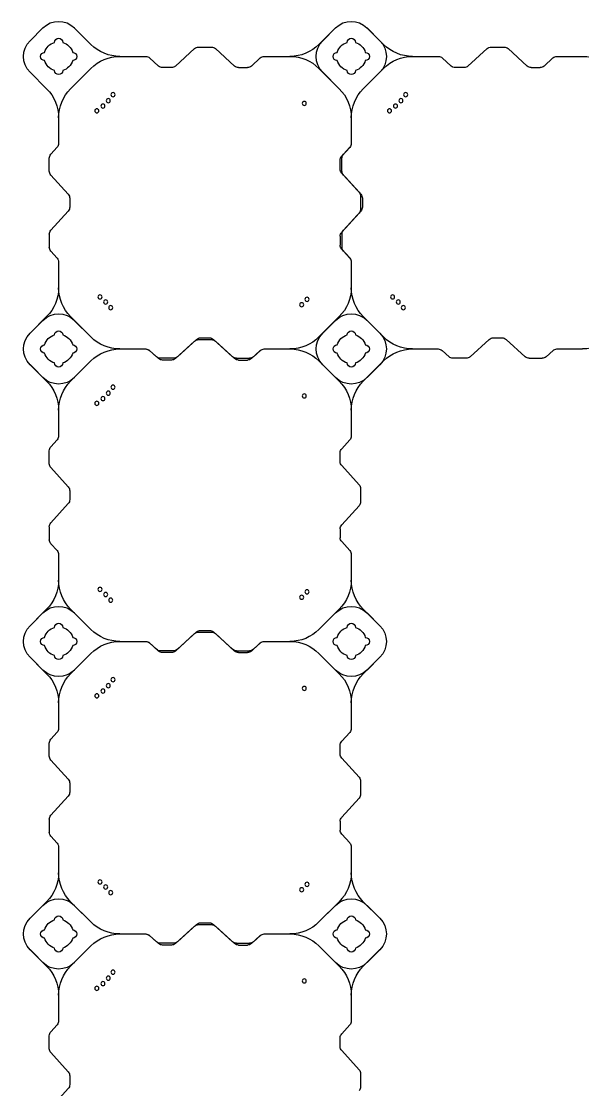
# Model space of a CAD drawing. Header units: millimetres. Extents: x -1612139 to -1260738, y 1141106 to 1536160.
# Drawn here: x -1294277 to -1293318, y 1196665 to 1198491 of the extents above; entities that cross this region are included whole.
import ezdxf

# ---------------------------------------------------------------- set-up
doc = ezdxf.new("R2010")
doc.units = ezdxf.units.MM
doc.header["$LTSCALE"] = 10
doc.layers.get('0').update_dxf_attribs({"linetype": 'CONTINUOUS'})
doc.layers.add('W-FLOAT_BOWL浮筒', color=253, linetype='CONTINUOUS')

# ---------------------------------------------------------------- blocks, each defined once
blk = doc.blocks.new('橙色')
at = {"layer": 'W-FLOAT_BOWL浮筒', "color": 30}
for p, q in [((19986.6, -10202.9), (20016.4, -10235.6)), ((20019, -10257.6), (20019, -10242.4)), ((20516, -10261.1), (20516, -10238.9)), ((19986.6, -10297.1), (20016.4, -10264.4)), ((20483.6, -10300.6), (20513.4, -10267.9)), ((19984, -10303.9), (19984, -10326.1)), ((20481, -10307.4), (20481, -10322.6)), ((19986.6, -10332.9), (19997.4, -10344.7)), ((20483.6, -10329.4), (20497.4, -10344.5)), ((20000, -10395.3), (20000, -10351.5)), ((20500, -10395.3), (20500, -10351.3)), ((19951.2, -10473.2), (19979.5, -10444.8)), ((20055.2, -10479.5), (20020.5, -10444.8)), ((20444.8, -10479.5), (20479.5, -10444.8)), ((20548.8, -10473.2), (20520.5, -10444.8)), ((19951.2, -10473.1), (19973.1, -10451.2)), ((20026.8, -10451.2), (20055.2, -10479.5)), ((20473.2, -10451.2), (20444.8, -10479.5)), ((20526.9, -10451.2), (20548.8, -10473.1)), ((20192.6, -10481), (20177.4, -10481)), ((20307.4, -10481), (20322.6, -10481)), ((20167.1, -10486.6), (20155.3, -10497.4)), ((20170.6, -10483.6), (20155.5, -10497.4)), ((20196.1, -10484), (20173.9, -10484)), ((20199.4, -10483.6), (20232.1, -10513.4)), ((20202.9, -10486.6), (20235.6, -10516.4)), ((20297.1, -10486.6), (20264.4, -10516.4)), ((20300.6, -10483.6), (20267.9, -10513.4)), ((20303.9, -10484), (20326.1, -10484)), ((20329.4, -10483.6), (20344.5, -10497.4)), ((20332.9, -10486.6), (20344.7, -10497.4)), ((20104.6, -10500), (20148.7, -10500)), ((20104.6, -10500), (20148.5, -10500)), ((20238.9, -10516), (20261.1, -10516)), ((20351.3, -10500), (20395.3, -10500)), ((20351.5, -10500), (20395.3, -10500)), ((19951.2, -10526.8), (19979.5, -10555.2)), ((19973.1, -10548.8), (19951.2, -10526.9)), ((20020.5, -10555.2), (20055.2, -10520.5)), ((20026.8, -10548.8), (20055.2, -10520.5)), ((20242.4, -10519), (20257.6, -10519)), ((20473.2, -10548.8), (20444.8, -10520.5)), ((20479.5, -10555.2), (20444.8, -10520.5)), ((20548.8, -10526.8), (20520.5, -10555.2)), ((20548.8, -10526.9), (20526.9, -10548.8)), ((20000, -10648.5), (20000, -10604.6)), ((20500, -10648.7), (20500, -10604.6)), ((19986.6, -10667.1), (19997.4, -10655.3)), ((20483.6, -10670.6), (20497.4, -10655.5)), ((19984, -10696.1), (19984, -10673.9)), ((20481, -10692.6), (20481, -10677.4)), ((20483.6, -10699.4), (20513.4, -10732.1)), ((19986.6, -10702.9), (20016.4, -10735.6)), ((20019, -10757.6), (20019, -10742.4)), ((20516, -10761.1), (20516, -10738.9)), ((19986.6, -10797.1), (20016.4, -10764.4)), ((20483.6, -10800.6), (20513.4, -10767.9)), ((19984, -10803.9), (19984, -10826.1)), ((20481, -10807.4), (20481, -10822.6)), ((19986.6, -10832.9), (19997.4, -10844.7)), ((20483.6, -10829.4), (20497.4, -10844.5)), ((20000, -10895.3), (20000, -10851.5)), ((20500, -10895.3), (20500, -10851.3)), ((19951.2, -10973.2), (19979.5, -10944.8)), ((19951.2, -10973.1), (19973.1, -10951.2)), ((20055.2, -10979.5), (20020.5, -10944.8)), ((20026.8, -10951.2), (20055.2, -10979.5)), ((20444.8, -10979.5), (20479.5, -10944.8)), ((20473.2, -10951.2), (20444.8, -10979.5)), ((20548.8, -10973.2), (20520.5, -10944.8)), ((20526.9, -10951.2), (20548.8, -10973.1)), ((20167.1, -10986.6), (20155.3, -10997.4)), ((20170.6, -10983.6), (20155.5, -10997.4)), ((20196.1, -10984), (20173.9, -10984)), ((20192.6, -10981), (20177.4, -10981)), ((20199.4, -10983.6), (20232.1, -11013.4)), ((20202.9, -10986.6), (20235.6, -11016.4)), ((20297.1, -10986.6), (20264.4, -11016.4)), ((20300.6, -10983.6), (20267.9, -11013.4)), ((20303.9, -10984), (20326.1, -10984)), ((20307.4, -10981), (20322.6, -10981)), ((20329.4, -10983.6), (20344.5, -10997.4)), ((20332.9, -10986.6), (20344.7, -10997.4)), ((20104.6, -11000), (20148.7, -11000)), ((20104.6, -11000), (20148.5, -11000)), ((20351.3, -11000), (20395.3, -11000)), ((20351.5, -11000), (20395.3, -11000)), ((19951.2, -11026.8), (19979.5, -11055.2)), ((19973.1, -11048.8), (19951.2, -11026.9)), ((20020.5, -11055.2), (20055.2, -11020.5)), ((20026.8, -11048.8), (20055.2, -11020.5)), ((20238.9, -11016), (20261.1, -11016)), ((20242.4, -11019), (20257.6, -11019)), ((20473.2, -11048.8), (20444.8, -11020.5)), ((20479.5, -11055.2), (20444.8, -11020.5)), ((20548.8, -11026.8), (20520.5, -11055.2)), ((20548.8, -11026.9), (20526.9, -11048.8)), ((20000, -11148.5), (20000, -11104.6)), ((20500, -11148.7), (20500, -11104.6)), ((19986.6, -11167.1), (19997.4, -11155.3)), ((20483.6, -11170.6), (20497.4, -11155.5)), ((19984, -11196.1), (19984, -11173.9)), ((20481, -11192.6), (20481, -11177.4)), ((19986.6, -11202.9), (20016.4, -11235.6)), ((20483.6, -11199.4), (20513.4, -11232.1)), ((20019, -11257.6), (20019, -11242.4)), ((20516, -11261.1), (20516, -11238.9)), ((19986.6, -11297.1), (20016.4, -11264.4)), ((20483.6, -11300.6), (20513.4, -11267.9)), ((19984, -11303.9), (19984, -11326.1)), ((20481, -11307.4), (20481, -11322.6)), ((19986.6, -11332.9), (19997.4, -11344.7)), ((20483.6, -11329.4), (20497.4, -11344.5)), ((20000, -11395.3), (20000, -11351.5)), ((20500, -11395.3), (20500, -11351.3)), ((19951.2, -11473.2), (19979.5, -11444.8)), ((20055.2, -11479.5), (20020.5, -11444.8)), ((20444.8, -11479.5), (20479.5, -11444.8)), ((20548.8, -11473.2), (20520.5, -11444.8)), ((19951.2, -11473.1), (19973.1, -11451.2)), ((20026.8, -11451.2), (20055.2, -11479.5)), ((20473.2, -11451.2), (20444.8, -11479.5)), ((20451.2, -11473.1), (20473.1, -11451.2)), ((20526.8, -11451.2), (20555.2, -11479.5)), ((20526.9, -11451.2), (20548.8, -11473.1)), ((20170.6, -11483.6), (20155.5, -11497.4)), ((20196.1, -11484), (20173.9, -11484)), ((20192.6, -11481), (20177.4, -11481)), ((20199.4, -11483.6), (20232.1, -11513.4)), ((20300.6, -11483.6), (20267.9, -11513.4)), ((20303.9, -11484), (20326.1, -11484)), ((20307.4, -11481), (20322.6, -11481)), ((20329.4, -11483.6), (20344.5, -11497.4)), ((20696.1, -11484), (20673.9, -11484)), ((20803.9, -11484), (20826.1, -11484)), ((20104.6, -11500), (20148.7, -11500)), ((20104.6, -11500), (20148.5, -11500)), ((20167.1, -11486.6), (20155.3, -11497.4)), ((20202.9, -11486.6), (20235.6, -11516.4)), ((20297.1, -11486.6), (20264.4, -11516.4)), ((20332.9, -11486.6), (20344.7, -11497.4)), ((20351.3, -11500), (20395.3, -11500)), ((20351.5, -11500), (20395.3, -11500)), ((20604.6, -11500), (20648.5, -11500)), ((20667.1, -11486.6), (20655.3, -11497.4)), ((20702.9, -11486.6), (20735.6, -11516.4)), ((20797.1, -11486.6), (20764.4, -11516.4)), ((20832.9, -11486.6), (20844.7, -11497.4)), ((20851.5, -11500), (20895.3, -11500)), ((20020.5, -11555.2), (20055.2, -11520.5)), ((20026.8, -11548.8), (20055.2, -11520.5)), ((20238.9, -11516), (20261.1, -11516)), ((20242.4, -11519), (20257.6, -11519)), ((20473.2, -11548.8), (20444.8, -11520.5)), ((20479.5, -11555.2), (20444.8, -11520.5)), ((20520.5, -11555.2), (20555.2, -11520.5)), ((20742.4, -11519), (20757.6, -11519)), ((19951.2, -11526.8), (19979.5, -11555.2)), ((19973.1, -11548.8), (19951.2, -11526.9)), ((20451.2, -11526.8), (20479.5, -11555.2)), ((20548.8, -11526.8), (20520.5, -11555.2)), ((20548.8, -11526.9), (20526.9, -11548.8)), ((20000, -11648.5), (20000, -11604.6)), ((20500, -11648.7), (20500, -11604.6)), ((20500, -11648.5), (20500, -11604.6)), ((19986.6, -11667.1), (19997.4, -11655.3)), ((20483.6, -11670.6), (20497.4, -11655.5)), ((20486.6, -11667.1), (20497.4, -11655.3)), ((19984, -11696.1), (19984, -11673.9)), ((20481, -11692.6), (20481, -11677.4)), ((20484, -11696.1), (20484, -11673.9)), ((19986.6, -11702.9), (20016.4, -11735.6)), ((20483.6, -11699.4), (20513.4, -11732.1)), ((20486.6, -11702.9), (20516.4, -11735.6)), ((20516, -11761.1), (20516, -11738.9)), ((20019, -11757.6), (20019, -11742.4)), ((20519, -11757.6), (20519, -11742.4)), ((19986.6, -11797.1), (20016.4, -11764.4)), ((20483.6, -11800.6), (20513.4, -11767.9)), ((20486.6, -11797.1), (20516.4, -11764.4)), ((19984, -11803.9), (19984, -11826.1)), ((20481, -11807.4), (20481, -11822.6)), ((20484, -11803.9), (20484, -11826.1)), ((19986.6, -11832.9), (19997.4, -11844.7)), ((20483.6, -11829.4), (20497.4, -11844.5)), ((20486.6, -11832.9), (20497.4, -11844.7)), ((20000, -11895.3), (20000, -11851.5)), ((20500, -11895.3), (20500, -11851.3)), ((20500, -11895.3), (20500, -11851.5)), ((19951.2, -11973.2), (19979.5, -11944.8)), ((20055.2, -11979.5), (20020.5, -11944.8)), ((20444.8, -11979.5), (20479.5, -11944.8)), ((20451.2, -11973.2), (20479.5, -11944.8)), ((20548.8, -11973.2), (20520.5, -11944.8)), ((20555.2, -11979.5), (20520.5, -11944.8)), ((20170.6, -11983.6), (20155.5, -11997.4)), ((20192.6, -11981), (20177.4, -11981)), ((20199.4, -11983.6), (20232.1, -12013.4)), ((20300.6, -11983.6), (20267.9, -12013.4)), ((20307.4, -11981), (20322.6, -11981)), ((20329.4, -11983.6), (20344.5, -11997.4)), ((20670.6, -11983.6), (20655.5, -11997.4)), ((20692.6, -11981), (20677.4, -11981)), ((20699.4, -11983.6), (20732.1, -12013.4)), ((20800.6, -11983.6), (20767.9, -12013.4)), ((20807.4, -11981), (20822.6, -11981)), ((20829.4, -11983.6), (20844.5, -11997.4)), ((20104.6, -12000), (20148.7, -12000)), ((20351.3, -12000), (20395.3, -12000)), ((20604.6, -12000), (20648.7, -12000)), ((20851.3, -12000), (20895.3, -12000)), ((19973.1, -12048.8), (19951.2, -12026.9)), ((20026.8, -12048.8), (20055.2, -12020.5)), ((20238.9, -12016), (20261.1, -12016)), ((20473.2, -12048.8), (20444.8, -12020.5)), ((20473.1, -12048.8), (20451.2, -12026.9)), ((20526.8, -12048.8), (20555.2, -12020.5)), ((20548.8, -12026.9), (20526.9, -12048.8)), ((20738.9, -12016), (20761.1, -12016))]:
    blk.add_line(p, q, dxfattribs=at)
for centre in [(20065.3, -10407.1), (20075.6, -10415.2), (20084.8, -10424.4), (20419.7, -10419.7), (20092.9, -10434.7), (20089, -10570.6), (20415.2, -10575.6), (20070.6, -10589), (20080.3, -10580.3), (20424.4, -10584.8), (20065.3, -10907.1), (20075.6, -10915.2), (20419.7, -10919.7), (20084.8, -10924.4), (20092.9, -10934.7), (20080.3, -11080.3), (20089, -11070.6), (20415.2, -11075.6), (20424.4, -11084.8), (20070.6, -11089), (20065.3, -11407.1), (20075.6, -11415.2), (20084.8, -11424.4), (20092.9, -11434.7), (20419.7, -11419.7), (20080.3, -11580.3), (20089, -11570.6), (20415.2, -11575.6), (20580.3, -11580.3), (20589, -11570.6), (20070.6, -11589), (20424.4, -11584.8), (20570.6, -11589), (20065.3, -11907.1), (20565.3, -11907.1), (20075.6, -11915.2), (20084.8, -11924.4), (20419.7, -11919.7), (20575.6, -11915.2), (20584.8, -11924.4), (20092.9, -11934.7), (20592.9, -11934.7)]:
    blk.add_circle(centre, 3.5, dxfattribs=at)
for centre, radius, start, end in [((20009, -10242.4), 10, 0, 42.2737), ((20506, -10238.9), 10, 0, 42.2737), ((20009, -10257.6), 10, 317.7263, 0), ((20506, -10261.1), 10, 317.7263, 0), ((19994, -10303.9), 10, 137.7263, 180), ((20491, -10307.4), 10, 137.7263, 180), ((19994, -10326.1), 10, 180, 222.2737), ((20491, -10322.6), 10, 180, 222.2737), ((19990, -10351.5), 10, 0, 42.2737), ((20490, -10351.3), 10, 0, 42.2737), ((19930, -10395.3), 70, 315, 0), ((20070, -10395.3), 70, 180, 225), ((20430, -10395.3), 70, 315, 0), ((20570, -10395.3), 70, 180, 225), ((20000, -10478), 38, 45, 135), ((20500, -10478), 38, 45, 135), ((19978, -10500), 38, 135, 225), ((19978, -10500), 38, 135, 225), ((20000, -10500), 25, 106.2602, 163.7398), ((20000, -10500), 25, 106.2602, 163.7398), ((20000, -10476), 7, 0, 180), ((20000, -10476), 7, 0, 180), ((20000, -10500), 25, 16.2602, 73.7398), ((20000, -10500), 25, 16.2602, 73.7398), ((20104.7, -10430), 70, 225, 270), ((20104.7, -10430), 70, 225, 270), ((20177.4, -10491), 10, 90, 132.2737), ((20192.6, -10491), 10, 47.7263, 90), ((20307.4, -10491), 10, 90, 132.2737), ((20322.6, -10491), 10, 47.7263, 90), ((20395.3, -10430), 70, 270, 315), ((20395.3, -10430), 70, 270, 315), ((20500, -10500), 25, 106.2602, 163.7398), ((20500, -10500), 25, 106.2602, 163.7398), ((20500, -10476), 7, 0, 180), ((20500, -10476), 7, 0, 180), ((20500, -10500), 25, 16.2602, 73.7398), ((20500, -10500), 25, 16.2602, 73.7398), ((20522, -10500), 38, 315, 45), ((20522, -10500), 38, 315, 45), ((19976, -10500), 7, 90, 270), ((19976, -10500), 7, 90, 270), ((20024, -10500), 7, 270, 90), ((20024, -10500), 7, 270, 90), ((20148.5, -10490), 10, 270, 312.2737), ((20148.7, -10490), 10, 270, 312.2737), ((20173.9, -10494), 10, 90, 132.2737), ((20196.1, -10494), 10, 47.7263, 90), ((20303.9, -10494), 10, 90, 132.2737), ((20326.1, -10494), 10, 47.7263, 90), ((20351.3, -10490), 10, 227.7263, 270), ((20351.5, -10490), 10, 227.7263, 270), ((20476, -10500), 7, 90, 270), ((20476, -10500), 7, 90, 270), ((20524, -10500), 7, 270, 90), ((20524, -10500), 7, 270, 90), ((20000, -10500), 25, 196.2602, 253.7398), ((20000, -10500), 25, 196.2602, 253.7398), ((20000, -10500), 25, 286.2602, 343.7398), ((20000, -10500), 25, 286.2602, 343.7398), ((20104.7, -10570), 70, 90, 135), ((20104.7, -10570), 70, 90, 135), ((20238.9, -10506), 10, 227.7263, 270), ((20242.4, -10509), 10, 227.7263, 270), ((20257.6, -10509), 10, 270, 312.2737), ((20261.1, -10506), 10, 270, 312.2737), ((20395.3, -10570), 70, 45, 90), ((20395.3, -10570), 70, 45, 90), ((20500, -10500), 25, 196.2602, 253.7398), ((20500, -10500), 25, 196.2602, 253.7398), ((20500, -10500), 25, 286.2602, 343.7398), ((20500, -10500), 25, 286.2602, 343.7398), ((20000, -10524), 7, 180, 0), ((20000, -10524), 7, 180, 0), ((20500, -10524), 7, 180, 0), ((20500, -10524), 7, 180, 0), ((20000, -10522), 38, 225, 315), ((20500, -10522), 38, 225, 315), ((19930, -10604.7), 70, 0, 45), ((20070, -10604.7), 70, 135, 180), ((20430, -10604.7), 70, 0, 45), ((20570, -10604.7), 70, 135, 180), ((19990, -10648.5), 10, 317.7263, 0), ((20490, -10648.7), 10, 317.7263, 0), ((19994, -10673.9), 10, 137.7263, 180), ((20491, -10677.4), 10, 137.7263, 180), ((19994, -10696.1), 10, 180, 222.2737), ((20491, -10692.6), 10, 180, 222.2737), ((20009, -10742.4), 10, 0, 42.2737), ((20506, -10738.9), 10, 0, 42.2737), ((20009, -10757.6), 10, 317.7263, 0), ((20506, -10761.1), 10, 317.7263, 0), ((19994, -10803.9), 10, 137.7263, 180), ((20491, -10807.4), 10, 137.7263, 180), ((19994, -10826.1), 10, 180, 222.2737), ((20491, -10822.6), 10, 180, 222.2737), ((19990, -10851.5), 10, 0, 42.2737), ((20490, -10851.3), 10, 0, 42.2737), ((19930, -10895.3), 70, 315, 0), ((20070, -10895.3), 70, 180, 225), ((20430, -10895.3), 70, 315, 0), ((20570, -10895.3), 70, 180, 225), ((20000, -10978), 38, 45, 135), ((20500, -10978), 38, 45, 135), ((19978, -11000), 38, 135, 225), ((19978, -11000), 38, 135, 225), ((20000, -10976), 7, 0, 180), ((20000, -10976), 7, 0, 180), ((20500, -10976), 7, 0, 180), ((20500, -10976), 7, 0, 180), ((20522, -11000), 38, 315, 45), ((20522, -11000), 38, 315, 45), ((20000, -11000), 25, 106.2602, 163.7398), ((20000, -11000), 25, 106.2602, 163.7398), ((20000, -11000), 25, 16.2602, 73.7398), ((20000, -11000), 25, 16.2602, 73.7398), ((20104.7, -10930), 70, 225, 270), ((20104.7, -10930), 70, 225, 270), ((20173.9, -10994), 10, 90, 132.2737), ((20177.4, -10991), 10, 90, 132.2737), ((20192.6, -10991), 10, 47.7263, 90), ((20196.1, -10994), 10, 47.7263, 90), ((20303.9, -10994), 10, 90, 132.2737), ((20307.4, -10991), 10, 90, 132.2737), ((20322.6, -10991), 10, 47.7263, 90), ((20326.1, -10994), 10, 47.7263, 90), ((20395.3, -10930), 70, 270, 315), ((20395.3, -10930), 70, 270, 315), ((20500, -11000), 25, 106.2602, 163.7398), ((20500, -11000), 25, 106.2602, 163.7398), ((20500, -11000), 25, 16.2602, 73.7398), ((20500, -11000), 25, 16.2602, 73.7398), ((19976, -11000), 7, 90, 270), ((19976, -11000), 7, 90, 270), ((20000, -11000), 25, 196.2602, 253.7398), ((20000, -11000), 25, 196.2602, 253.7398), ((20000, -11000), 25, 286.2602, 343.7398), ((20000, -11000), 25, 286.2602, 343.7398), ((20024, -11000), 7, 270, 90), ((20024, -11000), 7, 270, 90), ((20104.7, -11070), 70, 90, 135), ((20104.7, -11070), 70, 90, 135), ((20148.5, -10990), 10, 270, 312.2737), ((20148.7, -10990), 10, 270, 312.2737), ((20351.3, -10990), 10, 227.7263, 270), ((20351.5, -10990), 10, 227.7263, 270), ((20395.3, -11070), 70, 45, 90), ((20395.3, -11070), 70, 45, 90), ((20476, -11000), 7, 90, 270), ((20476, -11000), 7, 90, 270), ((20500, -11000), 25, 196.2602, 253.7398), ((20500, -11000), 25, 196.2602, 253.7398), ((20500, -11000), 25, 286.2602, 343.7398), ((20500, -11000), 25, 286.2602, 343.7398), ((20524, -11000), 7, 270, 90), ((20524, -11000), 7, 270, 90), ((20000, -11024), 7, 180, 0), ((20000, -11024), 7, 180, 0), ((20238.9, -11006), 10, 227.7263, 270), ((20242.4, -11009), 10, 227.7263, 270), ((20257.6, -11009), 10, 270, 312.2737), ((20261.1, -11006), 10, 270, 312.2737), ((20500, -11024), 7, 180, 0), ((20500, -11024), 7, 180, 0), ((20000, -11022), 38, 225, 315), ((19930, -11104.7), 70, 0, 45), ((20070, -11104.7), 70, 135, 180), ((20500, -11022), 38, 225, 315), ((20430, -11104.7), 70, 0, 45), ((20570, -11104.7), 70, 135, 180), ((19990, -11148.5), 10, 317.7263, 0), ((20490, -11148.7), 10, 317.7263, 0), ((19994, -11173.9), 10, 137.7263, 180), ((20491, -11177.4), 10, 137.7263, 180), ((20491, -11192.6), 10, 180, 222.2737), ((19994, -11196.1), 10, 180, 222.2737), ((20009, -11242.4), 10, 0, 42.2737), ((20506, -11238.9), 10, 0, 42.2737), ((20009, -11257.6), 10, 317.7263, 0), ((20506, -11261.1), 10, 317.7263, 0), ((19994, -11303.9), 10, 137.7263, 180), ((20491, -11307.4), 10, 137.7263, 180), ((19994, -11326.1), 10, 180, 222.2737), ((20491, -11322.6), 10, 180, 222.2737), ((19990, -11351.5), 10, 0, 42.2737), ((20490, -11351.3), 10, 0, 42.2737), ((19930, -11395.3), 70, 315, 0), ((20070, -11395.3), 70, 180, 225), ((20430, -11395.3), 70, 315, 0), ((20570, -11395.3), 70, 180, 225), ((20000, -11478), 38, 45, 135), ((20500, -11478), 38, 45, 135), ((20500, -11478), 38, 45, 135), ((19978, -11500), 38, 135, 225), ((19978, -11500), 38, 135, 225), ((20000, -11500), 25, 106.2602, 163.7398), ((20000, -11500), 25, 106.2602, 163.7398), ((20000, -11476), 7, 0, 180), ((20000, -11476), 7, 0, 180), ((20000, -11500), 25, 16.2602, 73.7398), ((20000, -11500), 25, 16.2602, 73.7398), ((20104.7, -11430), 70, 225, 270), ((20104.7, -11430), 70, 225, 270), ((20173.9, -11494), 10, 90, 132.2737), ((20177.4, -11491), 10, 90, 132.2737), ((20192.6, -11491), 10, 47.7263, 90), ((20196.1, -11494), 10, 47.7263, 90), ((20303.9, -11494), 10, 90, 132.2737), ((20307.4, -11491), 10, 90, 132.2737), ((20322.6, -11491), 10, 47.7263, 90), ((20326.1, -11494), 10, 47.7263, 90), ((20395.3, -11430), 70, 270, 315), ((20395.3, -11430), 70, 270, 315), ((20478, -11500), 38, 135, 225), ((20500, -11500), 25, 106.2602, 163.7398), ((20500, -11500), 25, 106.2602, 163.7398), ((20500, -11500), 25, 106.2602, 163.7398), ((20500, -11476), 7, 0, 180), ((20500, -11476), 7, 0, 180), ((20500, -11476), 7, 0, 180), ((20500, -11500), 25, 16.2602, 73.7398), ((20500, -11500), 25, 16.2602, 73.7398), ((20500, -11500), 25, 16.2602, 73.7398), ((20522, -11500), 38, 315, 45), ((20522, -11500), 38, 315, 45), ((20604.7, -11430), 70, 225, 270), ((20673.9, -11494), 10, 90, 132.2737), ((20696.1, -11494), 10, 47.7263, 90), ((20803.9, -11494), 10, 90, 132.2737), ((20826.1, -11494), 10, 47.7263, 90), ((19976, -11500), 7, 90, 270), ((19976, -11500), 7, 90, 270), ((20024, -11500), 7, 270, 90), ((20024, -11500), 7, 270, 90), ((20104.7, -11570), 70, 90, 135), ((20104.7, -11570), 70, 90, 135), ((20148.5, -11490), 10, 270, 312.2737), ((20148.7, -11490), 10, 270, 312.2737), ((20351.3, -11490), 10, 227.7263, 270), ((20351.5, -11490), 10, 227.7263, 270), ((20395.3, -11570), 70, 45, 90), ((20395.3, -11570), 70, 45, 90), ((20476, -11500), 7, 90, 270), ((20476, -11500), 7, 90, 270), ((20476, -11500), 7, 90, 270), ((20524, -11500), 7, 270, 90), ((20524, -11500), 7, 270, 90), ((20524, -11500), 7, 270, 90), ((20604.7, -11570), 70, 90, 135), ((20648.5, -11490), 10, 270, 312.2737), ((20851.5, -11490), 10, 227.7263, 270), ((20895.3, -11570), 70, 45, 90), ((20000, -11500), 25, 196.2602, 253.7398), ((20000, -11500), 25, 196.2602, 253.7398), ((20000, -11500), 25, 286.2602, 343.7398), ((20000, -11500), 25, 286.2602, 343.7398), ((20238.9, -11506), 10, 227.7263, 270), ((20242.4, -11509), 10, 227.7263, 270), ((20257.6, -11509), 10, 270, 312.2737), ((20261.1, -11506), 10, 270, 312.2737), ((20500, -11500), 25, 196.2602, 253.7398), ((20500, -11500), 25, 196.2602, 253.7398), ((20500, -11500), 25, 196.2602, 253.7398), ((20500, -11500), 25, 286.2602, 343.7398), ((20500, -11500), 25, 286.2602, 343.7398), ((20500, -11500), 25, 286.2602, 343.7398), ((20742.4, -11509), 10, 227.7263, 270), ((20757.6, -11509), 10, 270, 312.2737), ((20000, -11524), 7, 180, 0), ((20000, -11524), 7, 180, 0), ((20500, -11524), 7, 180, 0), ((20500, -11524), 7, 180, 0), ((20500, -11524), 7, 180, 0), ((20000, -11522), 38, 225, 315), ((19930, -11604.7), 70, 0, 45), ((20070, -11604.7), 70, 135, 180), ((20500, -11522), 38, 225, 315), ((20430, -11604.7), 70, 0, 45), ((20430, -11604.7), 70, 0, 45), ((20570, -11604.7), 70, 135, 180), ((20570, -11604.7), 70, 135, 180), ((19990, -11648.5), 10, 317.7263, 0), ((20490, -11648.5), 10, 317.7263, 0), ((20490, -11648.7), 10, 317.7263, 0), ((19994, -11673.9), 10, 137.7263, 180), ((20494, -11673.9), 10, 137.7263, 180), ((20491, -11677.4), 10, 137.7263, 180), ((19994, -11696.1), 10, 180, 222.2737), ((20491, -11692.6), 10, 180, 222.2737), ((20494, -11696.1), 10, 180, 222.2737), ((20009, -11742.4), 10, 0, 42.2737), ((20506, -11738.9), 10, 0, 42.2737), ((20509, -11742.4), 10, 0, 42.2737), ((20009, -11757.6), 10, 317.7263, 0), ((20509, -11757.6), 10, 317.7263, 0), ((20506, -11761.1), 10, 317.7263, 0), ((19994, -11803.9), 10, 137.7263, 180), ((20491, -11807.4), 10, 137.7263, 180), ((20494, -11803.9), 10, 137.7263, 180), ((19994, -11826.1), 10, 180, 222.2737), ((20491, -11822.6), 10, 180, 222.2737), ((20494, -11826.1), 10, 180, 222.2737), ((19990, -11851.5), 10, 0, 42.2737), ((20490, -11851.3), 10, 0, 42.2737), ((20490, -11851.5), 10, 0, 42.2737), ((19930, -11895.3), 70, 315, 0), ((20070, -11895.3), 70, 180, 225), ((20430, -11895.3), 70, 315, 0), ((20430, -11895.3), 70, 315, 0), ((20570, -11895.3), 70, 180, 225), ((20570, -11895.3), 70, 180, 225), ((19978, -12000), 38, 135, 225), ((20000, -12000), 25, 106.2602, 163.7398), ((20000, -11976), 7, 0, 180), ((20000, -12000), 25, 16.2602, 73.7398), ((20478, -12000), 38, 135, 225), ((20500, -12000), 25, 106.2602, 163.7398), ((20500, -12000), 25, 106.2602, 163.7398), ((20500, -11976), 7, 0, 180), ((20500, -11976), 7, 0, 180), ((20500, -12000), 25, 16.2602, 73.7398), ((20500, -12000), 25, 16.2602, 73.7398), ((20522, -12000), 38, 315, 45), ((19976, -12000), 7, 90, 270), ((20024, -12000), 7, 270, 90), ((20104.7, -11930), 70, 225, 270), ((20177.4, -11991), 10, 90, 132.2737), ((20192.6, -11991), 10, 47.7263, 90), ((20307.4, -11991), 10, 90, 132.2737), ((20322.6, -11991), 10, 47.7263, 90), ((20395.3, -11930), 70, 270, 315), ((20476, -12000), 7, 90, 270), ((20476, -12000), 7, 90, 270), ((20524, -12000), 7, 270, 90), ((20524, -12000), 7, 270, 90), ((20604.7, -11930), 70, 225, 270), ((20677.4, -11991), 10, 90, 132.2737), ((20692.6, -11991), 10, 47.7263, 90), ((20807.4, -11991), 10, 90, 132.2737), ((20822.6, -11991), 10, 47.7263, 90), ((20895.3, -11930), 70, 270, 315), ((20000, -12000), 25, 196.2602, 253.7398), ((20000, -12000), 25, 286.2602, 343.7398), ((20104.7, -12070), 70, 90, 135), ((20148.7, -11990), 10, 270, 312.2737), ((20238.9, -12006), 10, 227.7263, 270), ((20261.1, -12006), 10, 270, 312.2737), ((20351.3, -11990), 10, 227.7263, 270), ((20395.3, -12070), 70, 45, 90), ((20500, -12000), 25, 196.2602, 253.7398), ((20500, -12000), 25, 196.2602, 253.7398), ((20500, -12000), 25, 286.2602, 343.7398), ((20500, -12000), 25, 286.2602, 343.7398), ((20604.7, -12070), 70, 90, 135), ((20648.7, -11990), 10, 270, 312.2737), ((20738.9, -12006), 10, 227.7263, 270), ((20761.1, -12006), 10, 270, 312.2737), ((20851.3, -11990), 10, 227.7263, 270), ((20000, -12024), 7, 180, 0), ((20500, -12024), 7, 180, 0), ((20500, -12024), 7, 180, 0), ((20000, -12022), 38, 225, 315), ((20500, -12022), 38, 225, 315), ((20500, -12022), 38, 225, 315)]:
    blk.add_arc(centre, radius, start, end, dxfattribs=at)

msp = doc.modelspace()

# ---------------------------------------------------------------- block references
at = {"xscale": -1, "rotation": 180}
msp.add_blockref('橙色', (-1314213.3, 1186431), dxfattribs=at)

doc.saveas('drawing.dxf')
